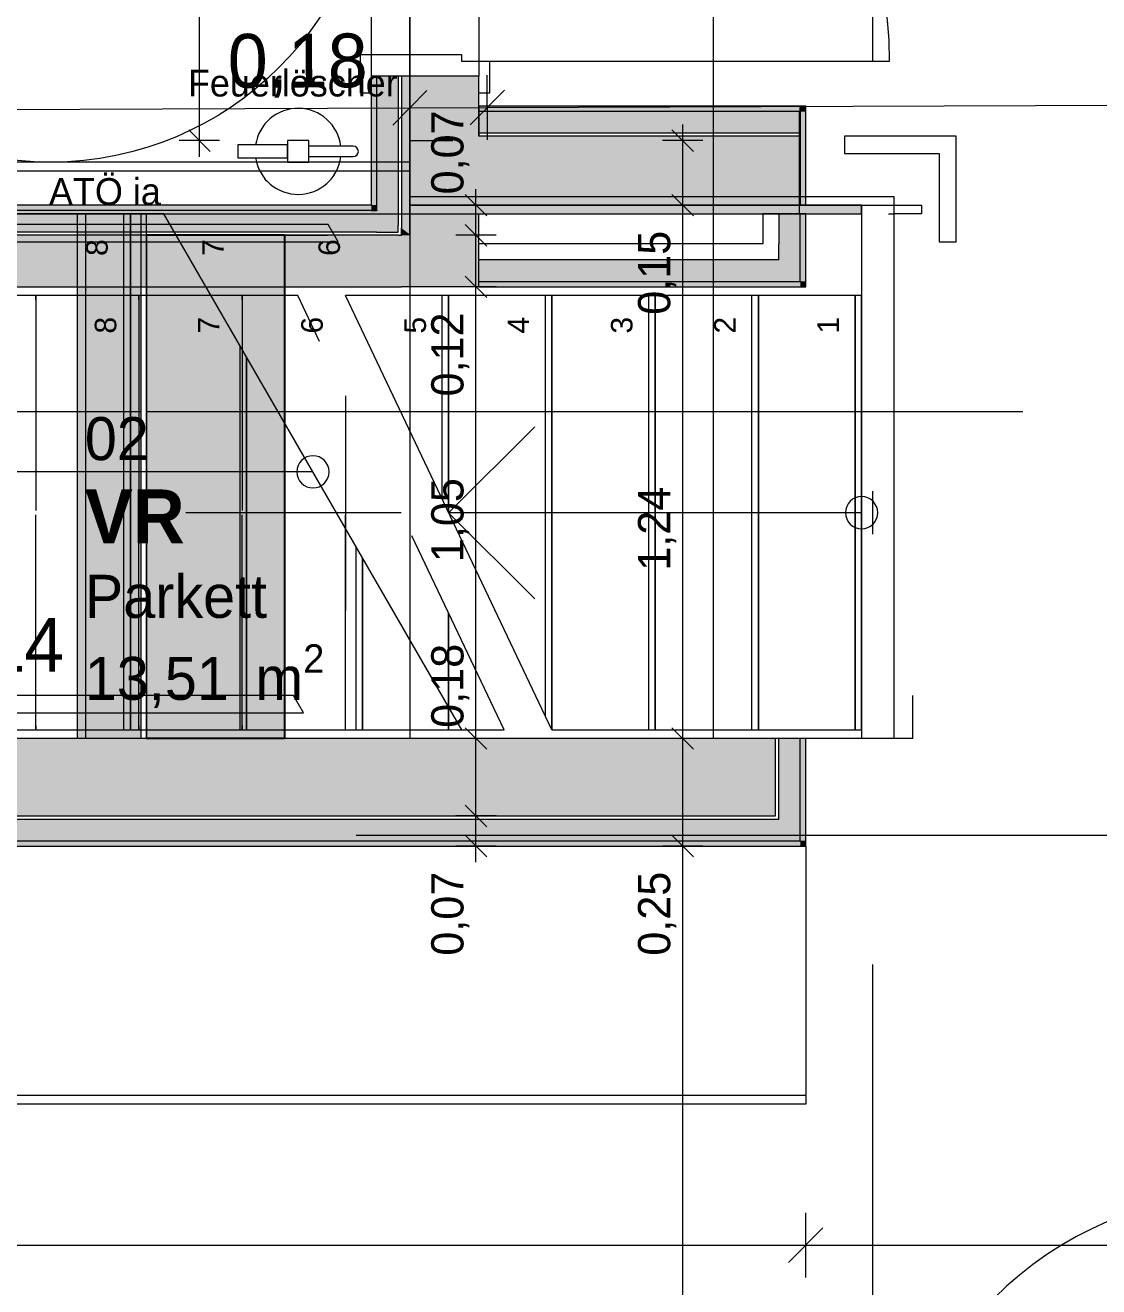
# Model space of a CAD drawing. Header units: metres. Extents: x -3 to 171, y -23 to 41.
# Drawn here: x 10.031 to 12.526, y -10.05 to -7.117 of the extents above; entities that cross this region are included whole.
import ezdxf

# ---------------------------------------------------------------- set-up
doc = ezdxf.new("R2010")
doc.units = ezdxf.units.M
doc.header["$MEASUREMENT"] = 0
doc.set_wipeout_variables(frame=1)
for name, pattern in [('Achse', [0.004, 0.002, -0.001, 0, -0.001]), ('Schnittlinie', [0.006, 0.003, -0.0015, 0, -0.0015]), ('UNSICHTBAR', [0.4, 0, -0.4]), ('Untersicht', [0.001, 0.0005, -0.0005]), ('Wipeout_Contour', [1, 0, -1])]:
    doc.linetypes.add(name, pattern=pattern)
for name, color, linetype in [('5._2.DG PP STG1_1_000 Achsraster', 7, 'Continuous'), ('5._2.DG PP STG1_1_120 Wand Innen tragend', 7, 'Continuous'), ('5._2.DG PP STG1_1_130 Wand Innen', 7, 'Continuous'), ('5._2.DG PP STG1_1_210 Decke', 7, 'Continuous'), ('5._2.DG PP STG1_1_220 Bodenaufbau', 7, 'Continuous'), ('5._2.DG PP STG1_1_240 Unterdämmung', 7, 'Continuous'), ('5._2.DG PP STG1_1_410 Treppe', 7, 'Continuous'), ('5._2.DG PP STG1_1_450 Absturzsicherung', 7, 'Continuous'), ('5._2.DG PP STG1_1_510 Möblierung', 7, 'Continuous'), ('5._2.DG PP STG1_1_520 Fixeinbauten', 7, 'Continuous'), ('5._2.DG PP STG1_1_810 Raum', 7, 'Continuous'), ('5._2.DG PP STG1_1_815 Raumbegrenzung', 7, 'Continuous'), ('5._2.DG PP STG1_1_851 Marker Schnitt', 7, 'Continuous'), ('5._2.DG PP STG1_1_870 Dokumentation allgemein', 7, 'Continuous'), ('5._2.DG PP STG1_1_915 Allgemein Beschriftung.x', 7, 'Continuous'), ('5._2.DG PP STG1_1_945 Einreichplan Beschriftung', 7, 'Continuous'), ('5._2.DG PP STG1_1_950 Polierplan Bemaßung', 7, 'Continuous')]:
    doc.layers.add(name, color=color, linetype=linetype)
doc.styles.add('ERSTELLTER_STIL_1', font='arial.ttf')
doc.styles.add('ERSTELLTER_STIL_2', font='')
doc.styles.add('ERSTELLTER_STIL_6', font='')
doc.styles.get('ERSTELLTER_STIL_2').set_extended_font_data('Eurostile')
doc.styles.get('ERSTELLTER_STIL_6').set_extended_font_data('Eurostile', bold=True)

msp = doc.modelspace()

# ---------------------------------------------------------------- hatches: boundary and pattern name
at = {"layer": '5._2.DG PP STG1_1_120 Wand Innen tragend', "linetype": 'Continuous', "lineweight": 13, "true_color": 0xfb02fe}
for points in [[(11.83, -7.305), (11.085, -7.305), (11.085, -7.3175), (11.83, -7.3175)], [(11.845, -9.0125), (11.845, -8.775), (11.8325, -8.775), (11.8325, -9.0125)], [(11.8325, -9.0125), (6.835, -9.0125), (6.835, -9.025), (11.8325, -9.025)], [(11.8325, -9.0125), (11.845, -9.025), (11.845, -9.0125)], [(11.8325, -9.025), (11.845, -9.025), (11.8325, -9.0125)]]:
    msp.add_hatch(color=6, dxfattribs=at).paths.add_polyline_path(points)
at = {"layer": '5._2.DG PP STG1_1_120 Wand Innen tragend', "linetype": 'Continuous', "lineweight": 13, "true_color": 0xffaa00}
for points in [[(11.83, -7.3175), (11.085, -7.3175), (11.085, -7.3675), (11.83, -7.3675)], [(11.8325, -8.9625), (11.8325, -8.775), (11.7825, -8.775), (11.7825, -8.9625)], [(11.7825, -8.9625), (6.835, -8.9625), (6.835, -9.0125), (11.7825, -9.0125)], [(11.7825, -8.9625), (11.8325, -9.0125), (11.8325, -8.9625)], [(11.7825, -9.0125), (11.8325, -9.0125), (11.7825, -8.9625)]]:
    msp.add_hatch(color=40, dxfattribs=at).paths.add_polyline_path(points)
at = {"layer": '5._2.DG PP STG1_1_120 Wand Innen tragend', "linetype": 'Continuous', "lineweight": 13, "true_color": 0x3f7f02}
for points in [[(11.83, -7.375), (11.085, -7.375), (11.085, -7.555), (11.83, -7.555)], [(10.905, -7.5975), (10.9172, -7.5975), (10.905, -7.5882)], [(10.905, -7.605), (10.9271, -7.605), (10.9172, -7.5975), (10.905, -7.5975)], [(10.905, -7.605), (10.905, -7.725), (11.085, -7.725), (10.9271, -7.605)], [(11.085, -7.605), (10.9271, -7.605), (11.085, -7.725)], [(11.775, -8.775), (11.595, -8.775), (11.775, -8.955)], [(11.595, -8.955), (11.775, -8.955), (11.595, -8.775)]]:
    msp.add_hatch(color=76, dxfattribs=at).paths.add_polyline_path(points)
at = {"layer": '5._2.DG PP STG1_1_130 Wand Innen', "linetype": 'Continuous', "lineweight": 13, "true_color": 0xfb02fe}
for points in [[(11.8325, -7.305), (11.83, -7.305), (11.83, -7.3175), (11.8325, -7.3175)], [(11.8325, -7.3175), (11.845, -7.305), (11.8325, -7.305)], [(11.8325, -7.3175), (11.845, -7.3175), (11.845, -7.305)], [(11.8325, -7.3175), (11.8325, -7.535), (11.845, -7.535), (11.845, -7.3175)], [(11.845, -7.7125), (11.845, -7.555), (11.8325, -7.555), (11.8325, -7.7125)], [(11.8325, -7.7125), (11.085, -7.7125), (11.085, -7.725), (11.8325, -7.725)], [(11.8325, -7.7125), (11.845, -7.725), (11.845, -7.7125)], [(11.8325, -7.725), (11.845, -7.725), (11.8325, -7.7125)]]:
    msp.add_hatch(color=6, dxfattribs=at).paths.add_polyline_path(points)
at = {"layer": '5._2.DG PP STG1_1_130 Wand Innen', "linetype": 'Continuous', "lineweight": 13, "true_color": 0xffaa00}
for points in [[(11.8325, -7.6625), (11.8325, -7.555), (11.7825, -7.555), (11.7825, -7.6625)], [(11.7825, -7.6625), (11.085, -7.6625), (11.085, -7.7125), (11.7825, -7.7125)], [(11.7825, -7.6625), (11.8325, -7.7125), (11.8325, -7.6625)], [(11.7825, -7.7125), (11.8325, -7.7125), (11.7825, -7.6625)]]:
    msp.add_hatch(color=40, dxfattribs=at).paths.add_polyline_path(points)
at = {"layer": '5._2.DG PP STG1_1_210 Decke', "linetype": 'Continuous', "lineweight": 13, "true_color": 0x3f7f02}
msp.add_hatch(color=76, dxfattribs=at).paths.add_polyline_path([(10.6334, -7.605), (10.3118, -7.605), (10.3118, -8.775), (10.6334, -8.775)])
at = {"layer": '5._2.DG PP STG1_1_240 Unterdämmung', "linetype": 'Continuous', "lineweight": 13, "true_color": 0xfb02fe}
msp.add_hatch(color=6, dxfattribs=at).paths.add_polyline_path([(10.1711, -7.535), (10.151, -7.535), (10.151, -8.775), (10.1711, -8.775)])

# ---------------------------------------------------------------- linework, layer by layer
at = {"layer": '5._2.DG PP STG1_1_000 Achsraster', "color": 5, "linetype": 'Achse', "lineweight": 0, "ltscale": 1000}
for p, q in [((12, 3), (12, -22.5231)), ((-1.5, -9), (21, -9))]:
    msp.add_line(p, q, dxfattribs=at)
at = {"layer": '5._2.DG PP STG1_1_120 Wand Innen tragend', "color": 8, "linetype": 'Continuous', "lineweight": 13, "ltscale": 1000}
for p, q in [((10.835, -6.245), (10.835, -7.235)), ((11.085, -6.245), (11.085, -7.235))]:
    msp.add_line(p, q, dxfattribs=at)
at = {"layer": '5._2.DG PP STG1_1_120 Wand Innen tragend', "color": 7, "linetype": 'Continuous', "lineweight": 13, "ltscale": 1000}
for p, q in [((10.81, -7.185), (11.045, -7.185)), ((10.81, -7.275), (10.81, -7.185)), ((11.045, -7.185), (11.045, -7.2)), ((11.045, -7.2), (11.11, -7.2)), ((11.11, -7.2), (11.11, -7.275)), ((11.11, -7.2), (12.04, -7.2)), ((10.8475, -7.235), (10.835, -7.235)), ((11.085, -7.235), (10.835, -7.235)), ((10.835, -7.235), (10.835, -7.275)), ((10.8475, -7.235), (10.835, -7.235)), ((10.8475, -7.235), (10.835, -7.235)), ((10.8975, -7.235), (10.8475, -7.235)), ((10.8975, -7.235), (10.8475, -7.235)), ((10.8975, -7.235), (10.8475, -7.235)), ((10.905, -7.235), (10.8975, -7.235)), ((10.905, -7.235), (10.8975, -7.235)), ((10.905, -7.235), (10.8975, -7.235)), ((11.085, -7.275), (11.085, -7.235)), ((10.835, -7.275), (10.81, -7.275)), ((11.11, -7.275), (11.085, -7.275)), ((11.83, -7.3175), (11.085, -7.3175)), ((11.83, -7.3675), (11.085, -7.3675)), ((10.8975, -7.5975), (10.8975, -7.5825)), ((10.8475, -7.5975), (10.8975, -7.5975)), ((10.8475, -7.5975), (10.8975, -7.5975)), ((11.7825, -8.955), (11.7825, -8.775)), ((11.8325, -8.9625), (11.8325, -8.775)), ((6.835, -8.9625), (11.775, -8.9625)), ((11.775, -8.9625), (11.7825, -8.9625)), ((11.7825, -8.9625), (11.7825, -8.955)), ((11.7825, -8.9625), (11.7825, -8.955)), ((11.8325, -9.0125), (11.8325, -8.9625)), ((11.8325, -9.0125), (11.8325, -8.9625)), ((6.835, -9.0125), (11.7825, -9.0125)), ((11.7825, -9.0125), (11.8325, -9.0125))]:
    msp.add_line(p, q, dxfattribs=at)
at = {"layer": '5._2.DG PP STG1_1_120 Wand Innen tragend', "color": 7, "linetype": 'Continuous', "lineweight": 18, "ltscale": 1000}
for p, q in [((11.085, -7.235), (10.905, -7.235)), ((11.085, -7.235), (10.905, -7.235)), ((11.085, -7.235), (10.905, -7.235)), ((11.83, -7.375), (11.085, -7.375)), ((10.905, -7.5975), (10.905, -7.5882)), ((10.8975, -7.605), (10.905, -7.605)), ((10.8975, -7.605), (10.905, -7.605)), ((10.905, -7.605), (10.905, -7.5975)), ((11.775, -8.955), (11.775, -8.775)), ((11.775, -8.955), (11.775, -8.775)), ((11.775, -8.775), (11.775, -8.775)), ((6.835, -8.955), (11.595, -8.955)), ((11.595, -8.955), (11.775, -8.955))]:
    msp.add_line(p, q, dxfattribs=at)
at = {"layer": '5._2.DG PP STG1_1_120 Wand Innen tragend', "color": 7, "linetype": 'Continuous', "lineweight": 18, "ltscale": 1000, "flags": 128}
for points in [[(11.085, -7.375), (11.085, -7.235)], [(11.83, -7.375), (11.83, -7.555)], [(11.085, -7.725), (11.085, -7.555)], [(11.085, -7.555), (11.83, -7.555)], [(11.085, -7.725), (10.905, -7.725)], [(11.775, -8.775), (11.595, -8.775)]]:
    msp.add_lwpolyline(points, dxfattribs=at)
at = {"layer": '5._2.DG PP STG1_1_120 Wand Innen tragend', "color": 7, "linetype": 'Continuous', "lineweight": 13, "ltscale": 1000, "flags": 128}
for points in [[(11.83, -7.305), (11.085, -7.305)], [(11.085, -7.305), (11.085, -7.3175)], [(11.085, -7.3175), (11.085, -7.3675)], [(11.83, -7.3175), (11.83, -7.3675)], [(11.085, -7.3675), (11.085, -7.375)], [(11.83, -7.3675), (11.83, -7.375)], [(11.7825, -8.775), (11.775, -8.775)], [(11.8325, -8.775), (11.7825, -8.775)], [(11.845, -8.775), (11.8325, -8.775)], [(11.845, -9.0125), (11.845, -8.775)], [(9.455, -9.025), (11.845, -9.025)], [(11.845, -9.025), (11.845, -9.0125)]]:
    msp.add_lwpolyline(points, dxfattribs=at)
at = {"layer": '5._2.DG PP STG1_1_120 Wand Innen tragend', "color": 7, "linetype": 'Continuous', "lineweight": 13, "ltscale": 1000}
msp.add_arc((11.11, -7.2), 0.93, 0, 90, dxfattribs=at)
at = {"layer": '5._2.DG PP STG1_1_130 Wand Innen', "color": 7, "linetype": 'Continuous', "lineweight": 18, "ltscale": 1000}
for p, q in [((11.8325, -7.3175), (11.83, -7.3175)), ((11.8325, -7.3175), (11.83, -7.3175)), ((11.8325, -7.3175), (11.8325, -7.535)), ((11.7825, -7.555), (11.7825, -7.625)), ((11.8325, -7.6625), (11.8325, -7.555)), ((11.7825, -7.6625), (11.7825, -7.625)), ((11.7825, -7.6625), (11.7825, -7.625)), ((11.7825, -7.6625), (11.085, -7.6625)), ((11.8325, -7.7125), (11.8325, -7.6625)), ((11.8325, -7.7125), (11.8325, -7.6625)), ((11.085, -7.7125), (11.7825, -7.7125)), ((11.7825, -7.7125), (11.8325, -7.7125))]:
    msp.add_line(p, q, dxfattribs=at)
at = {"layer": '5._2.DG PP STG1_1_130 Wand Innen', "color": 7, "linetype": 'Continuous', "lineweight": 18, "ltscale": 1000, "flags": 128}
for points in [[(11.8325, -7.305), (11.83, -7.305)], [(11.83, -7.3175), (11.83, -7.32)], [(11.83, -7.32), (11.83, -7.535)], [(11.845, -7.305), (11.8325, -7.305)], [(11.845, -7.535), (11.845, -7.305)], [(11.8325, -7.535), (11.83, -7.535)], [(11.845, -7.535), (11.8325, -7.535)], [(11.7825, -7.555), (11.745, -7.555)], [(11.745, -7.555), (11.745, -7.625)], [(11.8325, -7.555), (11.7825, -7.555)], [(11.845, -7.555), (11.8325, -7.555)], [(11.845, -7.7125), (11.845, -7.555)], [(11.745, -7.625), (11.085, -7.625)], [(11.085, -7.6625), (11.085, -7.625)], [(11.085, -7.7125), (11.085, -7.6625)], [(11.085, -7.725), (11.085, -7.7125)], [(11.845, -7.725), (11.845, -7.7125)], [(11.085, -7.725), (11.845, -7.725)]]:
    msp.add_lwpolyline(points, dxfattribs=at)
at = {"layer": '5._2.DG PP STG1_1_130 Wand Innen', "color": 7, "linetype": 'Continuous', "lineweight": 13, "ltscale": 1000}
msp.add_arc((12.87, -10.6628), 0.83, 90, 180, dxfattribs=at)
at = {"layer": '5._2.DG PP STG1_1_210 Decke', "color": 7, "linetype": 'Continuous', "lineweight": 25, "ltscale": 1000}
for p, q in [((10.6334, -7.605), (10.3118, -7.605)), ((10.3118, -7.605), (10.3118, -8.775)), ((10.6334, -7.605), (10.6334, -8.775)), ((10.6334, -8.775), (10.3118, -8.775))]:
    msp.add_line(p, q, dxfattribs=at)
at = {"layer": '5._2.DG PP STG1_1_210 Decke', "color": 255, "linetype": 'UNSICHTBAR', "lineweight": 13, "ltscale": 1000, "flags": 128}
for points in [[(10.925, -7.385), (12.0944, -7.385)], [(10.925, -7.605), (10.925, -7.385)], [(12.0944, -8.775), (12.0944, -7.385)], [(10.6334, -7.605), (10.925, -7.605)], [(12.0944, -8.775), (10.6334, -8.775)]]:
    msp.add_lwpolyline(points, dxfattribs=at)
at = {"layer": '5._2.DG PP STG1_1_240 Unterdämmung', "color": 7, "linetype": 'Continuous', "lineweight": 18, "ltscale": 1000}
for p, q in [((10.151, -7.535), (10.151, -8.775)), ((10.1711, -7.535), (10.1711, -8.775))]:
    msp.add_line(p, q, dxfattribs=at)
at = {"layer": '5._2.DG PP STG1_1_240 Unterdämmung', "color": 7, "linetype": 'Continuous', "lineweight": 18, "ltscale": 1000, "flags": 128}
for points in [[(10.3118, -7.535), (12.115, -7.535)], [(12.115, -7.555), (12.115, -7.535)], [(12.0377, -7.555), (12.0498, -7.555)], [(12.0498, -7.555), (12.0498, -8.775)], [(12.115, -7.555), (12.0498, -7.555)], [(12.0498, -8.775), (10.3118, -8.775)]]:
    msp.add_lwpolyline(points, dxfattribs=at)
at = {"layer": '5._2.DG PP STG1_1_240 Unterdämmung', "color": 7, "linetype": 'Continuous', "lineweight": 13, "ltscale": 1000, "flags": 128}
msp.add_lwpolyline([(11.975, -7.555), (11.975, -7.535)], dxfattribs=at)
at = {"layer": '5._2.DG PP STG1_1_410 Treppe', "color": 7, "linetype": 'Untersicht', "lineweight": 18, "ltscale": 1000}
for p, q in [((12.015, -7.375), (11.935, -7.375)), ((11.935, -7.375), (11.935, -7.415)), ((12.195, -7.375), (12.015, -7.375)), ((12.195, -7.54), (12.195, -7.375)), ((11.935, -7.415), (12.015, -7.415)), ((12.015, -7.415), (12.155, -7.415)), ((12.155, -7.415), (12.155, -7.54)), ((12.155, -7.54), (12.155, -7.62)), ((12.195, -7.62), (12.195, -7.54)), ((12.155, -7.62), (12.195, -7.62)), ((10.055, -7.745), (9.815, -7.745)), ((10.055, -7.745), (10.055, -8.755)), ((10.055, -8.755), (10.055, -7.745)), ((10.6643, -7.745), (10.535, -7.745)), ((10.535, -7.745), (10.535, -8.755)), ((10.535, -8.755), (10.535, -7.745)), ((11.1443, -8.755), (10.6643, -7.745)), ((10.775, -7.978), (10.775, -8.755)), ((10.775, -8.755), (10.775, -7.978)), ((11.015, -8.483), (11.015, -8.755)), ((11.015, -8.755), (11.015, -8.483)), ((9.815, -8.755), (10.055, -8.755)), ((10.535, -8.755), (10.775, -8.755)), ((10.775, -8.755), (11.015, -8.755)), ((11.015, -8.755), (11.1443, -8.755))]:
    msp.add_line(p, q, dxfattribs=at)
at = {"layer": '5._2.DG PP STG1_1_410 Treppe', "color": 7, "linetype": 'Continuous', "lineweight": 18, "ltscale": 1000}
for p, q in [((10.758, -7.62), (10.7349, -7.58)), ((11.015, -7.745), (10.775, -7.745)), ((11.255, -8.755), (10.775, -7.745)), ((11.255, -7.745), (11.015, -7.745)), ((11.015, -7.745), (11.015, -8.25)), ((11.015, -8.25), (11.015, -7.745)), ((11.495, -7.745), (11.255, -7.745)), ((11.255, -7.745), (11.255, -8.755)), ((11.255, -8.755), (11.255, -7.745)), ((11.735, -7.745), (11.495, -7.745)), ((11.495, -7.745), (11.495, -8.755)), ((11.495, -8.755), (11.495, -7.745)), ((11.975, -7.745), (11.735, -7.745)), ((11.735, -7.745), (11.735, -8.755)), ((11.735, -8.755), (11.735, -7.745)), ((11.975, -8.755), (11.975, -7.745)), ((10.545, -7.8873), (10.545, -8.755)), ((10.545, -8.755), (10.545, -7.8873)), ((10.815, -8.355), (10.815, -8.755)), ((10.815, -8.755), (10.815, -8.355)), ((10.6772, -8.715), (10.6541, -8.675)), ((10.005, -8.755), (10.275, -8.755)), ((10.545, -8.755), (10.815, -8.755)), ((10.815, -8.755), (11.0459, -8.755)), ((11.255, -8.755), (11.495, -8.755)), ((11.495, -8.755), (11.735, -8.755)), ((11.735, -8.755), (11.975, -8.755))]:
    msp.add_line(p, q, dxfattribs=at)
at = {"layer": '5._2.DG PP STG1_1_410 Treppe', "color": 7, "linetype": 'Continuous', "lineweight": 13, "ltscale": 1000}
for p, q in [((11.975, -7.745), (10.775, -7.745)), ((11, -8.2184), (11, -7.745)), ((11.24, -8.7234), (11.24, -7.745)), ((11.48, -8.755), (11.48, -7.745)), ((11.72, -8.755), (11.72, -7.745)), ((11.96, -8.755), (11.96, -7.745)), ((11.96, -7.745), (11.96, -8.755)), ((11.975, -8.755), (11.975, -7.745)), ((10.53, -8.755), (10.53, -7.8614)), ((11.215, -8.05), (11.015, -8.25)), ((11.735, -8.25), (11.015, -8.25)), ((11.015, -8.25), (11.215, -8.45)), ((11.975, -8.25), (11.735, -8.25)), ((10.8, -8.755), (10.8, -8.329)), ((11.255, -8.755), (11.975, -8.755))]:
    msp.add_line(p, q, dxfattribs=at)
at = {"layer": '5._2.DG PP STG1_1_410 Treppe', "color": 7, "linetype": 'Continuous', "lineweight": 13, "ltscale": 1000, "flags": 128}
for points in [[(10.6995, -8.1175, 1), (10.6995, -8.1925, 1)], [(11.975, -8.2125, 1), (11.975, -8.2875, 1)]]:
    msp.add_lwpolyline(points, format="xyb", close=True, dxfattribs=at)
at = {"layer": '5._2.DG PP STG1_1_510 Möblierung', "color": 8, "linetype": 'Continuous', "lineweight": 13, "ltscale": 1000, "true_color": 0x7e7f7f}
msp.add_line((11.845, -9.605), (9.455, -9.605), dxfattribs=at)
at = {"layer": '5._2.DG PP STG1_1_510 Möblierung', "color": 8, "linetype": 'Continuous', "lineweight": 13, "ltscale": 1000, "true_color": 0x7e7f7f, "flags": 128}
msp.add_lwpolyline([(11.845, -9.625), (9.455, -9.625), (9.455, -9.025), (11.845, -9.025)], close=True, dxfattribs=at)
at = {"layer": '5._2.DG PP STG1_1_520 Fixeinbauten', "color": 7, "linetype": 'Continuous', "lineweight": 13, "ltscale": 1000}
for p, q in [((10.69, -7.385), (10.64, -7.385)), ((10.64, -7.395), (10.525, -7.395)), ((10.793, -7.398), (10.69, -7.398))]:
    msp.add_line(p, q, dxfattribs=at)
msp.add_arc((10.665, -7.41), 0.1, 6.8921, 171.3731, dxfattribs=at)
at = {"layer": '5._2.DG PP STG1_1_851 Marker Schnitt', "color": 7, "linetype": 'Schnittlinie', "lineweight": 13, "ltscale": 1000}
for p, q in [((11.63, -5.7741), (11.63, -22.5231)), ((-2.85, -8.015), (14.6743, -8.015))]:
    msp.add_line(p, q, dxfattribs=at)
at = {"layer": '5._2.DG PP STG1_1_950 Polierplan Bemaßung', "color": 7, "linetype": 'Continuous', "lineweight": 13, "ltscale": 1000}
for p, q in [((10.4357, -7.385), (10.4357, -4.225)), ((10.4107, -7.36), (10.4607, -7.41)), ((11.5841, -7.41), (11.5341, -7.36)), ((11.5591, -7.385), (11.5591, -7.3475)), ((10.4826, -7.385), (10.3888, -7.385)), ((11.606, -7.385), (11.5122, -7.385)), ((11.5591, -7.535), (11.5591, -7.385)), ((11.0784, -7.535), (11.0784, -7.4975)), ((11.1252, -7.535), (11.0315, -7.535)), ((11.1034, -7.56), (11.0534, -7.51)), ((11.0784, -7.605), (11.0784, -7.535)), ((11.606, -7.535), (11.5122, -7.535)), ((11.5341, -7.51), (11.5841, -7.56)), ((11.5591, -8.775), (11.5591, -7.535)), ((11.0534, -7.58), (11.1034, -7.63)), ((11.1252, -7.605), (11.0315, -7.605)), ((11.0784, -7.725), (11.0784, -7.605)), ((11.0534, -7.7), (11.1034, -7.75)), ((11.1252, -7.725), (11.0315, -7.725)), ((11.0784, -8.775), (11.0784, -7.725)), ((11.0534, -8.75), (11.1034, -8.8)), ((11.5341, -8.75), (11.5841, -8.8)), ((11.1252, -8.775), (11.0315, -8.775)), ((11.0784, -8.955), (11.0784, -8.775)), ((11.606, -8.775), (11.5122, -8.775)), ((11.5591, -9.025), (11.5591, -8.775)), ((11.0534, -8.93), (11.1034, -8.98)), ((11.1252, -8.955), (11.0315, -8.955)), ((11.0784, -9.025), (11.0784, -8.955)), ((11.0534, -9), (11.1034, -9.05)), ((11.5341, -9), (11.5841, -9.05)), ((11.1252, -9.025), (11.0315, -9.025)), ((11.0784, -9.0625), (11.0784, -9.025)), ((11.606, -9.025), (11.5122, -9.025)), ((11.5591, -14.69), (11.5591, -9.025))]:
    msp.add_line(p, q, dxfattribs=at)
at = {"layer": '5._2.DG PP STG1_1_950 Polierplan Bemaßung', "color": 76, "linetype": 'Continuous', "lineweight": 13, "ltscale": 1000, "true_color": 0x3f7f02}
for p, q in [((10.9251, -7.3838), (10.9245, -7.2338)), ((11.1051, -7.3832), (11.1046, -7.2332)), ((10.9646, -7.2687), (10.8849, -7.349)), ((11.1447, -7.268), (11.065, -7.3483)), ((11.1048, -7.3082), (18.6509, -7.2805)), ((6.8342, -7.3238), (10.9248, -7.3088)), ((10.9248, -7.3088), (11.1048, -7.3082))]:
    msp.add_line(p, q, dxfattribs=at)
at = {"layer": '5._2.DG PP STG1_1_950 Polierplan Bemaßung', "color": 6, "linetype": 'Continuous', "lineweight": 13, "ltscale": 1000, "true_color": 0xfb02fe}
for p, q in [((11.845, -10.0278), (11.845, -9.8778)), ((11.885, -9.9128), (11.805, -9.9928)), ((6.835, -9.9528), (11.845, -9.9528)), ((11.845, -9.9528), (14.945, -9.9528))]:
    msp.add_line(p, q, dxfattribs=at)

# ---------------------------------------------------------------- texts
at = {"layer": '5._2.DG PP STG1_1_410 Treppe', "color": 7, "linetype": 'Continuous', "lineweight": 13, "char_height": 0.05, "attachment_point": 4, "rotation": 90, "style": 'ERSTELLTER_STIL_1'}
for s, insert in [('\\A1;{\\pql;\\fArial|b0|i0|c0|p0;\\W1.000000;8}', (10.1976, -7.6531)), ('\\A1;{\\pql;\\fArial|b0|i0|c0|p0;\\W1.000000;7}', (10.4671, -7.6531)), ('\\A1;{\\pql;\\fArial|b0|i0|c0|p0;\\W1.000000;6}', (10.7376, -7.6531)), ('\\A1;{\\pql;\\fArial|b0|i0|c0|p0;\\W1.000000;8}', (10.2176, -7.8336)), ('\\A1;{\\pql;\\fArial|b0|i0|c0|p0;\\W1.000000;7}', (10.4571, -7.8336)), ('\\A1;{\\pql;\\fArial|b0|i0|c0|p0;\\W1.000000;6}', (10.6976, -7.8336)), ('\\A1;{\\pql;\\fArial|b0|i0|c0|p0;\\W1.000000;5}', (10.9376, -7.8336)), ('\\A1;{\\pql;\\fArial|b0|i0|c0|p0;\\W1.000000;4}', (11.1771, -7.8336)), ('\\A1;{\\pql;\\fArial|b0|i0|c0|p0;\\W1.000000;3}', (11.4176, -7.8336)), ('\\A1;{\\pql;\\fArial|b0|i0|c0|p0;\\W1.000000;2}', (11.6571, -7.8336)), ('\\A1;{\\pql;\\fArial|b0|i0|c0|p0;\\W1.000000;1}', (11.8971, -7.8336))]:
    msp.add_mtext(s, dxfattribs=dict(at, insert=insert))
at = {"layer": '5._2.DG PP STG1_1_915 Allgemein Beschriftung.x', "color": 7, "linetype": 'Continuous', "lineweight": 13, "insert": (9.3547, -8.6217), "char_height": 0.125, "attachment_point": 8, "style": 'ERSTELLTER_STIL_2'}
msp.add_mtext('\\A1;{\\pqc;\\fEurostile|b0|i0|c0|p0;\\W1.000000;H\\fEurostile|b0|i0|c0|p0;\\W1.000000;andlauf lt. OIB RL4}', dxfattribs=at)
at = {"layer": '5._2.DG PP STG1_1_950 Polierplan Bemaßung', "color": 76, "linetype": 'Continuous', "lineweight": 13, "true_color": 0x3f7f02, "insert": (10.5017, -7.2854), "char_height": 0.125, "width": 0.382966, "attachment_point": 7, "rotation": 0.2101, "style": 'ERSTELLTER_STIL_2'}
msp.add_mtext('\\A1;{\\pql;\\fEurostile|b0|i0|c0|p0;\\W1.000000;0,18}', dxfattribs=at)
at = {"layer": '5._2.DG PP STG1_1_950 Polierplan Bemaßung', "color": 7, "linetype": 'Continuous', "lineweight": 13, "insert": (10.4088, -7.2833), "char_height": 0.0625, "attachment_point": 7, "style": 'ERSTELLTER_STIL_2'}
msp.add_mtext('\\A1;{\\pql;\\fEurostile|b0|i0|c0|p0;\\W1.000000;Feuerlöscher}', dxfattribs=at)
at = {"layer": '5._2.DG PP STG1_1_950 Polierplan Bemaßung', "color": 7, "linetype": 'Continuous', "lineweight": 13, "char_height": 0.075, "width": 0.22978, "attachment_point": 7, "rotation": 90, "style": 'ERSTELLTER_STIL_2'}
for s, insert in [('\\A1;{\\pql;\\fEurostile|b0|i0|c0|p0;\\W1.000000;0,07}', (11.0634, -7.51)), ('\\A1;{\\pql;\\fEurostile|b0|i0|c0|p0;\\W1.000000;0,15}', (11.5441, -7.7898)), ('\\A1;{\\pql;\\fEurostile|b0|i0|c0|p0;\\W1.000000;0,12}', (11.0634, -7.9798)), ('\\A1;{\\pql;\\fEurostile|b0|i0|c0|p0;\\W1.000000;1,05}', (11.0634, -8.3649)), ('\\A1;{\\pql;\\fEurostile|b0|i0|c0|p0;\\W1.000000;1,24}', (11.5441, -8.3848)), ('\\A1;{\\pql;\\fEurostile|b0|i0|c0|p0;\\W1.000000;0,18}', (11.0634, -8.75)), ('\\A1;{\\pql;\\fEurostile|b0|i0|c0|p0;\\W1.000000;0,07}', (11.0634, -9.2798)), ('\\A1;{\\pql;\\fEurostile|b0|i0|c0|p0;\\W1.000000;0,25}', (11.5441, -9.2798))]:
    msp.add_mtext(s, dxfattribs=dict(at, insert=insert))

# ---------------------------------------------------------------- next in the draw order: wipeouts: each hides what was drawn before it
at = {"color": 254, "linetype": 'Wipeout_Contour', "lineweight": 0, "ltscale": 52.688321}
msp.add_wipeout([(10.3118, -7.535), (10.2997, -7.535), (10.2997, -8.775), (10.3118, -8.775)], dxfattribs=at).dxf.layer = '5._2.DG PP STG1_1_240 Unterdämmung'

# ---------------------------------------------------------------- next in the draw order: hatches: boundary and pattern name
at = {"layer": '5._2.DG PP STG1_1_120 Wand Innen tragend', "linetype": 'Continuous', "lineweight": 13, "true_color": 0x3f7f02}
for points in [[(10.905, -7.605), (8.175, -7.605), (8.175, -7.725), (10.905, -7.725)], [(11.595, -8.775), (6.835, -8.775), (6.835, -8.955), (11.595, -8.955)]]:
    msp.add_hatch(color=76, dxfattribs=at).paths.add_polyline_path(points)
at = {"layer": '5._2.DG PP STG1_1_240 Unterdämmung', "linetype": 'Continuous', "lineweight": 13, "true_color": 0xffaa00}
msp.add_hatch(color=40, dxfattribs=at).paths.add_polyline_path([(10.2997, -7.535), (10.1711, -7.535), (10.1711, -8.775), (10.2997, -8.775)])

# ---------------------------------------------------------------- next in the draw order: linework, layer by layer
at = {"layer": '5._2.DG PP STG1_1_120 Wand Innen tragend', "color": 7, "linetype": 'Continuous', "lineweight": 13, "ltscale": 1000}
msp.add_line((10.8475, -7.5975), (8.175, -7.5975), dxfattribs=at)
at = {"layer": '5._2.DG PP STG1_1_120 Wand Innen tragend', "color": 7, "linetype": 'Continuous', "lineweight": 18, "ltscale": 1000}
msp.add_line((10.8975, -7.605), (8.175, -7.605), dxfattribs=at)
at = {"layer": '5._2.DG PP STG1_1_120 Wand Innen tragend', "color": 7, "linetype": 'Continuous', "lineweight": 18, "ltscale": 1000, "flags": 128}
for points in [[(8.175, -7.725), (10.905, -7.725)], [(11.595, -8.775), (6.835, -8.775)]]:
    msp.add_lwpolyline(points, dxfattribs=at)
at = {"layer": '5._2.DG PP STG1_1_210 Decke', "color": 7, "linetype": 'Continuous', "lineweight": 13, "ltscale": 1000, "true_color": 0xf4f4f4, "flags": 128}
msp.add_lwpolyline([(12.0497, -8.775), (7.9, -8.775), (7.9, -7.515), (12.0497, -7.515)], close=True, dxfattribs=at)
at = {"layer": '5._2.DG PP STG1_1_220 Bodenaufbau', "color": 7, "linetype": 'Continuous', "lineweight": 13, "ltscale": 1000, "true_color": 0xf4f4f4, "flags": 128}
for points in [[(11.975, -8.775), (6.835, -8.775), (6.835, -6.225), (8.295, -6.225), (8.295, -5.925), (8.745, -5.925), (8.745, -3.865), (11.085, -3.865), (11.085, -6.225), (10.925, -6.225), (10.925, -7.535), (11.975, -7.535)], [(8.985, -7.555), (10.925, -7.555), (10.925, -6.065), (8.975, -6.065), (8.975, -6.225), (8.985, -6.225)]]:
    msp.add_lwpolyline(points, close=True, dxfattribs=at)
at = {"layer": '5._2.DG PP STG1_1_240 Unterdämmung', "color": 7, "linetype": 'Continuous', "lineweight": 18, "ltscale": 1000}
for p, q in [((10.2997, -7.535), (10.2997, -8.775)), ((10.3118, -7.535), (10.3118, -8.775))]:
    msp.add_line(p, q, dxfattribs=at)
at = {"layer": '5._2.DG PP STG1_1_240 Unterdämmung', "color": 8, "linetype": 'Untersicht', "lineweight": 13, "ltscale": 1000, "flags": 128}
for points in [[(8.1691, -7.535), (10.3118, -7.535)], [(10.3118, -8.775), (8.1691, -8.775)]]:
    msp.add_lwpolyline(points, dxfattribs=at)
at = {"layer": '5._2.DG PP STG1_1_240 Unterdämmung', "color": 7, "linetype": 'Continuous', "lineweight": 18, "ltscale": 1000, "flags": 128}
for points in [[(10.3118, -7.535), (10.2997, -7.535), (10.1711, -7.535), (10.151, -7.535)], [(10.3118, -8.775), (10.2997, -8.775), (10.1711, -8.775), (10.151, -8.775)]]:
    msp.add_lwpolyline(points, dxfattribs=at)
at = {"layer": '5._2.DG PP STG1_1_410 Treppe', "color": 7, "linetype": 'Continuous', "lineweight": 18, "ltscale": 1000}
for p, q in [((10.7349, -7.58), (8.065, -7.58)), ((8.065, -7.62), (10.758, -7.62)), ((10.6541, -8.675), (8.065, -8.675)), ((8.065, -8.715), (10.6772, -8.715)), ((10.275, -8.755), (10.545, -8.755))]:
    msp.add_line(p, q, dxfattribs=at)
at = {"layer": '5._2.DG PP STG1_1_410 Treppe', "color": 7, "linetype": 'Untersicht', "lineweight": 18, "ltscale": 1000}
for p, q in [((10.295, -7.745), (10.055, -7.745)), ((10.535, -7.745), (10.295, -7.745)), ((10.295, -7.745), (10.295, -8.755)), ((10.295, -8.755), (10.295, -7.745)), ((10.055, -8.755), (10.295, -8.755)), ((10.295, -8.755), (10.535, -8.755))]:
    msp.add_line(p, q, dxfattribs=at)
at = {"layer": '5._2.DG PP STG1_1_410 Treppe', "color": 7, "linetype": 'Continuous', "lineweight": 13, "ltscale": 1000}
for p, q in [((10.6995, -8.155), (8.385, -8.155)), ((8.115, -8.755), (11.0459, -8.755))]:
    msp.add_line(p, q, dxfattribs=at)
at = {"layer": '5._2.DG PP STG1_1_410 Treppe', "color": 7, "linetype": 'Untersicht', "lineweight": 13, "ltscale": 1000}
msp.add_line((10.9043, -8.25), (7.895, -8.25), dxfattribs=at)

# ---------------------------------------------------------------- next in the draw order: texts
at = {"layer": '5._2.DG PP STG1_1_810 Raum', "color": 7, "linetype": 'Continuous', "lineweight": 13, "attachment_point": 1}
for s, insert, char_height, style in [('\\A1;{\\pql;\\pt0;\\fEurostile|b0|i0|c0|p0;\\W1.000000;02}', (10.1692, -8.0278), 0.1, 'ERSTELLTER_STIL_2'), ('\\A1;{\\pql;\\pt0;\\fEurostile|b1|i0|c0|p0;\\W1.000000;VR}', (10.1692, -8.196), 0.125, 'ERSTELLTER_STIL_6'), ('\\A1;{\\pql;\\pt0;\\fEurostile|b0|i0|c0|p0;\\W1.000000;Parkett}', (10.1692, -8.3944), 0.1, 'ERSTELLTER_STIL_2'), ('\\A1;{\\pql;\\pt0,0.05;\\fEurostile|b0|i0|c0|p0;\\W1.000000;13,51\\fEurostile|b0|i0|c0|p0;\\W1.000000;\\A1{\\H.66x;\\S^  ;}\\fEurostile|b0|i0|c0|p0;\\W1.000000; m\\fEurostile|b0|i0|c0|p0;\\W1.000000;\\A1{\\H.66x;\\S2^  ;}}', (10.1692, -8.5559), 0.1, 'ERSTELLTER_STIL_2')]:
    msp.add_mtext(s, dxfattribs=dict(at, insert=insert, char_height=char_height, style=style))

# ---------------------------------------------------------------- next in the draw order: wipeouts: each hides what was drawn before it
at = {"color": 254, "linetype": 'Wipeout_Contour', "lineweight": 0, "ltscale": 48.549234}
msp.add_wipeout([(10.925, -7.435), (8.055, -7.435), (8.055, -7.465), (10.925, -7.465)], dxfattribs=at).dxf.layer = '5._2.DG PP STG1_1_450 Absturzsicherung'
at = {"color": 254, "linetype": 'Wipeout_Contour', "lineweight": 0, "ltscale": 48.773235}
msp.add_wipeout([(8.055, -7.555), (10.925, -7.555), (10.925, -7.525), (8.055, -7.525)], dxfattribs=at).dxf.layer = '5._2.DG PP STG1_1_450 Absturzsicherung'

# ---------------------------------------------------------------- next in the draw order: hatches: boundary and pattern name
at = {"layer": '5._2.DG PP STG1_1_120 Wand Innen tragend', "linetype": 'Continuous', "lineweight": 13, "true_color": 0xffaa00}
for points in [[(10.8475, -7.5475), (8.175, -7.5475), (8.175, -7.5975), (10.8475, -7.5975)], [(10.8475, -7.5475), (10.8514, -7.5475), (10.8475, -7.5445)], [(10.8475, -7.5975), (10.8975, -7.5975), (10.8975, -7.5825), (10.8514, -7.5475), (10.8475, -7.5475)], [(10.8514, -7.5475), (10.8975, -7.5825), (10.8975, -7.5475)]]:
    msp.add_hatch(color=40, dxfattribs=at).paths.add_polyline_path(points)

# ---------------------------------------------------------------- next in the draw order: linework, layer by layer
at = {"layer": '5._2.DG PP STG1_1_120 Wand Innen tragend', "color": 7, "linetype": 'Continuous', "lineweight": 13, "ltscale": 1000}
for p, q in [((10.835, -7.5475), (8.175, -7.5475)), ((10.835, -7.5475), (10.8475, -7.5475)), ((10.835, -7.5475), (10.8475, -7.5475)), ((10.8475, -7.5475), (10.8475, -7.5445))]:
    msp.add_line(p, q, dxfattribs=at)
at = {"layer": '5._2.DG PP STG1_1_240 Unterdämmung', "color": 7, "linetype": 'Continuous', "lineweight": 13, "ltscale": 1000, "flags": 128}
msp.add_lwpolyline([(10.925, -7.555), (11.975, -7.555)], dxfattribs=at)
at = {"layer": '5._2.DG PP STG1_1_410 Treppe', "color": 7, "linetype": 'Continuous', "lineweight": 13, "ltscale": 1000}
for p, q in [((10.3531, -7.555), (8.115, -7.555)), ((10.26, -8.755), (10.26, -7.555))]:
    msp.add_line(p, q, dxfattribs=at)
at = {"layer": '5._2.DG PP STG1_1_410 Treppe', "color": 7, "linetype": 'Continuous', "lineweight": 18, "ltscale": 1000}
for p, q in [((10.275, -7.555), (10.005, -7.555)), ((10.3531, -7.555), (10.275, -7.555)), ((10.275, -7.555), (10.275, -8.755)), ((10.275, -8.755), (10.275, -7.555)), ((11.0459, -8.755), (10.3531, -7.555))]:
    msp.add_line(p, q, dxfattribs=at)
at = {"layer": '5._2.DG PP STG1_1_450 Absturzsicherung', "color": 7, "linetype": 'Continuous', "lineweight": 18, "ltscale": 1000, "flags": 128}
for points in [[(10.925, -7.435), (8.055, -7.435)], [(8.055, -7.555), (10.925, -7.555)]]:
    msp.add_lwpolyline(points, dxfattribs=at)
at = {"layer": '5._2.DG PP STG1_1_520 Fixeinbauten', "color": 7, "linetype": 'Continuous', "lineweight": 13, "ltscale": 1000}
for p, q in [((10.64, -7.385), (10.64, -7.435)), ((10.69, -7.435), (10.69, -7.385)), ((10.525, -7.395), (10.525, -7.425)), ((10.64, -7.425), (10.64, -7.395)), ((10.525, -7.425), (10.64, -7.425)), ((10.64, -7.435), (10.69, -7.435)), ((10.69, -7.422), (10.793, -7.422))]:
    msp.add_line(p, q, dxfattribs=at)
msp.add_arc((10.793, -7.41), 0.012, 270, 90, dxfattribs=at)
at = {"layer": '5._2.DG PP STG1_1_870 Dokumentation allgemein', "color": 190, "linetype": 'Continuous', "lineweight": 0, "ltscale": 1000, "true_color": 0x9900ff}
msp.add_circle((10.09, -6.685), 0.75, dxfattribs=at)
at = {"layer": '5._2.DG PP STG1_1_950 Polierplan Bemaßung', "color": 7, "linetype": 'Continuous', "lineweight": 13, "ltscale": 1000}
msp.add_line((10.4357, -7.4225), (10.4357, -7.385), dxfattribs=at)

# ---------------------------------------------------------------- next in the draw order: wipeouts: each hides what was drawn before it
at = {"color": 254, "linetype": 'Wipeout_Contour', "lineweight": 0, "ltscale": 48.598062}
msp.add_wipeout([(10.925, -7.465), (8.055, -7.465), (8.055, -7.475), (10.925, -7.475)], dxfattribs=at).dxf.layer = '5._2.DG PP STG1_1_450 Absturzsicherung'
at = {"color": 254, "linetype": 'Wipeout_Contour', "lineweight": 0, "ltscale": 48.722509}
msp.add_wipeout([(8.055, -7.525), (10.925, -7.525), (10.925, -7.515), (8.055, -7.515)], dxfattribs=at).dxf.layer = '5._2.DG PP STG1_1_450 Absturzsicherung'

# ---------------------------------------------------------------- next in the draw order: hatches: boundary and pattern name
at = {"layer": '5._2.DG PP STG1_1_120 Wand Innen tragend', "linetype": 'Continuous', "lineweight": 13, "true_color": 0xfb02fe}
for points in [[(10.835, -7.535), (8.175, -7.535), (8.175, -7.5475), (10.835, -7.5475)], [(10.835, -7.535), (10.835, -7.5475), (10.8475, -7.5475), (10.8475, -7.5445)], [(10.835, -7.535), (10.8475, -7.5445), (10.8475, -7.535)]]:
    msp.add_hatch(color=6, dxfattribs=at).paths.add_polyline_path(points)
at = {"layer": '5._2.DG PP STG1_1_240 Unterdämmung', "linetype": 'Continuous', "lineweight": 13, "true_color": 0xff6400}
msp.add_hatch(color=30, dxfattribs=at).paths.add_polyline_path([(11.975, -7.535), (10.925, -7.535), (10.925, -7.555), (11.975, -7.555)])

# ---------------------------------------------------------------- next in the draw order: linework, layer by layer
at = {"layer": '5._2.DG PP STG1_1_120 Wand Innen tragend', "color": 7, "linetype": 'Continuous', "lineweight": 13, "ltscale": 1000, "flags": 128}
msp.add_lwpolyline([(10.835, -7.535), (8.175, -7.535)], dxfattribs=at)
at = {"layer": '5._2.DG PP STG1_1_240 Unterdämmung', "color": 7, "linetype": 'Continuous', "lineweight": 13, "ltscale": 1000, "flags": 128}
for points in [[(11.975, -7.535), (10.925, -7.535)], [(10.925, -7.535), (10.925, -7.555)]]:
    msp.add_lwpolyline(points, dxfattribs=at)

# ---------------------------------------------------------------- next in the draw order: wipeouts: each hides what was drawn before it
at = {"color": 254, "linetype": 'Wipeout_Contour', "lineweight": 0, "ltscale": 48.661447}
msp.add_wipeout([(8.055, -7.515), (10.925, -7.515), (10.925, -7.475), (8.055, -7.475)], dxfattribs=at).dxf.layer = '5._2.DG PP STG1_1_450 Absturzsicherung'

# ---------------------------------------------------------------- next in the draw order: hatches: boundary and pattern name
at = {"layer": '5._2.DG PP STG1_1_120 Wand Innen tragend', "linetype": 'Continuous', "lineweight": 13, "true_color": 0xfb02fe}
msp.add_hatch(color=6, dxfattribs=at).paths.add_polyline_path([(10.8475, -7.235), (10.835, -7.235), (10.835, -7.535), (10.8475, -7.535)])
at = {"layer": '5._2.DG PP STG1_1_120 Wand Innen tragend', "linetype": 'Continuous', "lineweight": 13, "true_color": 0xffaa00}
msp.add_hatch(color=40, dxfattribs=at).paths.add_polyline_path([(10.8475, -7.5445), (10.8514, -7.5475), (10.8975, -7.5475), (10.8975, -7.235), (10.8475, -7.235)])
at = {"layer": '5._2.DG PP STG1_1_120 Wand Innen tragend', "linetype": 'Continuous', "lineweight": 13, "true_color": 0x3f7f02}
msp.add_hatch(color=76, dxfattribs=at).paths.add_polyline_path([(10.905, -7.5882), (10.9271, -7.605), (11.085, -7.605), (11.085, -7.235), (10.905, -7.235)])

# ---------------------------------------------------------------- next in the draw order: linework, layer by layer
at = {"layer": '5._2.DG PP STG1_1_120 Wand Innen tragend', "color": 7, "linetype": 'Continuous', "lineweight": 13, "ltscale": 1000}
for p, q in [((10.8475, -7.235), (10.8475, -7.5445)), ((10.8975, -7.235), (10.8975, -7.5825))]:
    msp.add_line(p, q, dxfattribs=at)
at = {"layer": '5._2.DG PP STG1_1_120 Wand Innen tragend', "color": 7, "linetype": 'Continuous', "lineweight": 18, "ltscale": 1000}
msp.add_line((10.905, -7.235), (10.905, -7.5882), dxfattribs=at)
at = {"layer": '5._2.DG PP STG1_1_120 Wand Innen tragend', "color": 7, "linetype": 'Continuous', "lineweight": 13, "ltscale": 1000, "flags": 128}
msp.add_lwpolyline([(10.835, -7.235), (10.835, -7.535)], dxfattribs=at)
at = {"layer": '5._2.DG PP STG1_1_450 Absturzsicherung', "color": 7, "linetype": 'Continuous', "lineweight": 18, "ltscale": 1000, "flags": 128}
for points in [[(10.925, -7.465), (10.925, -7.435)], [(10.925, -7.475), (10.925, -7.465)], [(10.925, -7.515), (10.925, -7.475)], [(10.925, -7.525), (10.925, -7.515)], [(10.925, -7.555), (10.925, -7.525)]]:
    msp.add_lwpolyline(points, dxfattribs=at)
at = {"layer": '5._2.DG PP STG1_1_520 Fixeinbauten', "color": 7, "linetype": 'Continuous', "lineweight": 13, "ltscale": 1000}
msp.add_arc((10.665, -7.41), 0.1, 188.6269, 353.1079, dxfattribs=at)
at = {"layer": '5._2.DG PP STG1_1_815 Raumbegrenzung', "color": 8, "linetype": 'Continuous', "lineweight": 13, "ltscale": 1000, "flags": 128}
msp.add_lwpolyline([(8.055, -7.455), (10.925, -7.455), (10.925, -8.775), (8.055, -8.775)], close=True, dxfattribs=at)

# ---------------------------------------------------------------- next in the draw order: texts
at = {"layer": '5._2.DG PP STG1_1_945 Einreichplan Beschriftung', "color": 5, "linetype": 'Continuous', "lineweight": 0, "insert": (10.0858, -7.5356), "char_height": 0.0625, "attachment_point": 7, "style": 'ERSTELLTER_STIL_2'}
msp.add_mtext('\\A1;{\\pql;\\fEurostile|b0|i0|c0|p0;\\W1.000000;ATÖ ia}', dxfattribs=at)

doc.saveas('drawing.dxf')
